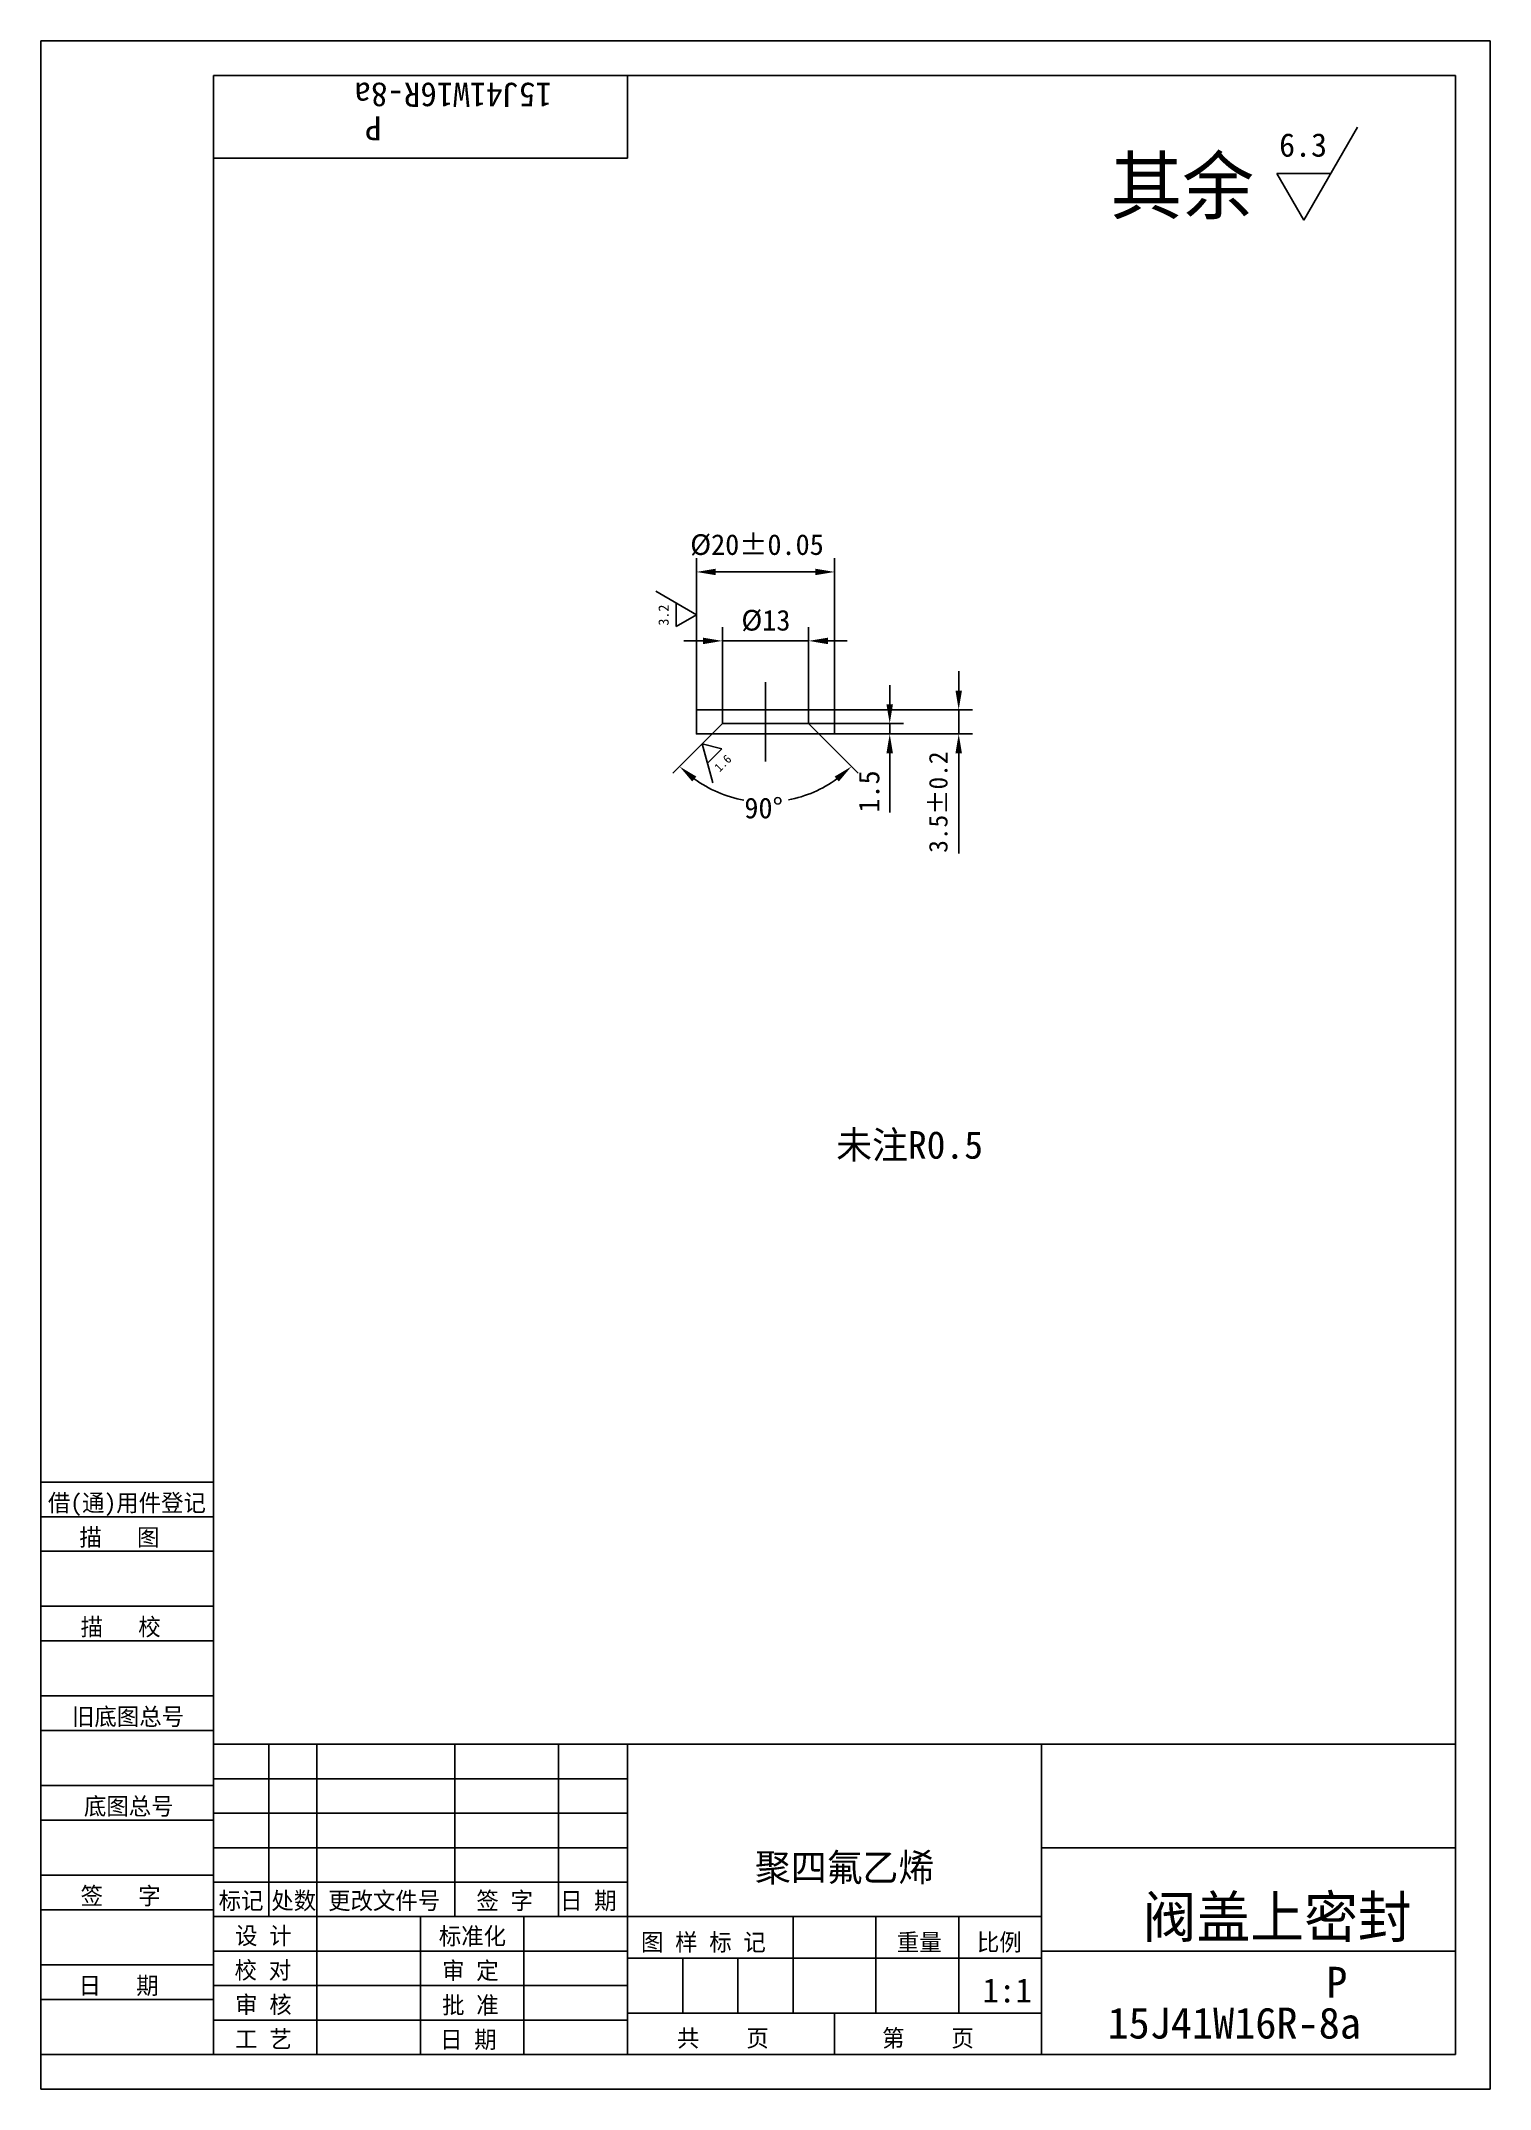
# Model space of a CAD drawing. Header units: metres. Extents: x 0 to 210, y 0 to 297.
import ezdxf

# ---------------------------------------------------------------- set-up
doc = ezdxf.new("R2010")
doc.units = ezdxf.units.M
for name, color, linetype in [('C', 6, 'Continuous'), ('D', 1, 'Continuous'), ('FL', 5, 'Continuous'), ('T', 7, 'Continuous'), ('TL', 4, 'Continuous')]:
    doc.layers.add(name, color=color, linetype=linetype)

# ---------------------------------------------------------------- blocks, each defined once
blk = doc.blocks.new('TUKUN4')
at = {"layer": 'FL'}
for p, q in [((0, 297), (0, 0)), ((210, 297), (0, 297)), ((210, 0), (210, 297)), ((0, 78), (25, 78)), ((0, 70), (25, 70)), ((0, 65), (25, 65)), ((0, 57), (25, 57)), ((0, 52), (25, 52)), ((33, 25), (33, 50)), ((40, 5), (40, 50)), ((60, 25), (60, 50)), ((75, 25), (75, 50)), ((25, 45), (85, 45)), ((0, 44), (25, 44)), ((0, 39), (25, 39)), ((25, 40), (85, 40)), ((25, 35), (85, 35)), ((0, 31), (25, 31)), ((25, 30), (85, 30)), ((0, 26), (25, 26)), ((70, 5), (70, 25)), ((0, 18), (25, 18)), ((25, 20), (85, 20)), ((25, 15), (85, 15)), ((0, 13), (25, 13)), ((25, 10), (85, 10)), ((0, 0), (210, 0))]:
    blk.add_line(p, q, dxfattribs=at)
at = {"layer": 'TL'}
for p, q in [((25, 5), (25, 292)), ((205, 292), (25, 292)), ((85, 292), (85, 280)), ((205, 5), (205, 292)), ((85, 280), (25, 280)), ((0, 88), (25, 88)), ((0, 83), (25, 83)), ((205, 50), (25, 50)), ((85, 5), (85, 50)), ((145, 5), (145, 50)), ((205, 35), (145, 35)), ((145, 25), (25, 25)), ((55, 5), (55, 25)), ((109, 11), (109, 25)), ((121, 11), (121, 25)), ((133, 11), (133, 25)), ((85, 19), (145, 19)), ((93, 11), (93, 19)), ((101, 11), (101, 19)), ((205, 20), (145, 20)), ((145, 11), (85, 11)), ((115, 5), (115, 11)), ((0, 5), (205, 5))]:
    blk.add_line(p, q, dxfattribs=at)
at = {"layer": 'T'}
for s, p in [('借(通)用件登记', (1, 83.76)), ('描   图', (5.56, 78.76)), ('描   校', (5.74, 65.76)), ('旧底图总号', (4.49, 52.76)), ('底图总号', (6.22, 39.76)), ('签   字', (5.74, 26.76)), ('标记', (25.75, 26.07)), ('处数', (33.38, 26.07)), ('更改文件号', (41.61, 26.07)), ('签 字', (63.1, 26.07)), ('日 期', (75.23, 26.07)), ('设 计', (28.14, 20.99)), ('标准化', (57.65, 20.93)), ('图 样 标 记', (86.95, 20.04)), ('重量', (124.03, 20.04)), ('比例', (135.64, 20.04)), ('校 对', (28.05, 15.99)), ('审 定', (58.13, 15.93)), ('日   期', (5.45, 13.76)), ('审 核', (28.14, 10.99)), ('批 准', (58.13, 10.93)), ('共    页', (92.18, 6.13)), ('第    页', (121.9, 6.13)), ('工 艺', (28.14, 5.99)), ('日 期', (57.84, 5.93))]:
    blk.add_text(s, height=2.5, dxfattribs=at).set_placement(p)

msp = doc.modelspace()

# ---------------------------------------------------------------- linework, layer by layer
at = {"layer": 'C'}
msp.add_lwpolyline([(105, 204), (105, 192.5)], dxfattribs=at)
at = {"layer": 'D'}
for p, q in [((190.81, 284.52), (183, 271)), ((183, 271), (179.1, 277.76)), ((179.1, 277.76), (186.9, 277.76)), ((95, 200), (95, 222)), ((97.8, 220), (112.2, 220)), ((115, 200), (115, 222)), ((89.09, 217.2), (95, 213.78)), ((92.04, 212.07), (92.04, 215.49)), ((95, 213.78), (92.04, 212.07)), ((98.75, 200), (98.75, 212)), ((111.25, 200), (111.25, 212)), ((95.95, 210), (93.15, 210)), ((98.75, 210), (111.25, 210)), ((114.05, 210), (116.85, 210)), ((133, 202.8), (133, 205.6)), ((123, 200.8), (123, 203.6)), ((115, 200), (135, 200)), ((133, 200), (133, 196.5)), ((111.25, 198), (125, 198)), ((115, 196.5), (135, 196.5)), ((115, 196.5), (125, 196.5)), ((123, 198), (123, 196.5)), ((95.84, 195.09), (98.66, 194.33)), ((97.35, 189.43), (95.84, 195.09)), ((98.66, 194.33), (96.59, 192.26)), ((123, 193.7), (123, 190.9)), ((133, 193.7), (133, 190.9)), ((123, 190.9), (123, 185.1)), ((133, 190.9), (133, 184.52)), ((133, 184.52), (133, 179.19))]:
    msp.add_line(p, q, dxfattribs=at)
for points in [[(97.25, 196.5), (91.59, 190.84)], [(112.75, 196.5), (118.41, 190.84)]]:
    msp.add_lwpolyline(points, dxfattribs=at)
for start, end in [(234.11, 259.71), (280.85, 305.89)]:
    msp.add_arc((105, 204.25), 17.62, start, end, dxfattribs=at)
for points in [[(97.8, 220.47), (97.8, 219.53), (95, 220)], [(112.2, 220.47), (112.2, 219.53), (115, 220)], [(95.95, 210.47), (95.95, 209.53), (98.75, 210)], [(114.05, 210.47), (114.05, 209.53), (111.25, 210)], [(132.53, 202.8), (133.47, 202.8), (133, 200)], [(122.53, 200.8), (123.47, 200.8), (123, 198)], [(122.53, 193.7), (123.47, 193.7), (123, 196.5)], [(132.53, 193.7), (133.47, 193.7), (133, 196.5)], [(94.37, 189.62), (94.98, 190.33), (92.54, 191.79)], [(115.02, 190.33), (115.63, 189.62), (117.46, 191.79)]]:
    msp.add_solid(points, dxfattribs=at)
at = {"layer": 'TL'}
for points in [[(97.25, 196.5), (95, 196.5), (95, 200), (98.75, 200), (98.75, 198), (97.25, 196.5)], [(98.75, 200), (111.25, 200)], [(111.25, 200), (111.25, 198), (112.75, 196.5), (115, 196.5), (115, 200), (111.25, 200)], [(97.25, 196.5), (112.75, 196.5)], [(98.75, 198), (111.25, 198)]]:
    msp.add_lwpolyline(points, dxfattribs=at)

# ---------------------------------------------------------------- block references
at = {"layer": 'D'}
msp.add_blockref('TUKUN4', (0, 0), dxfattribs=at)

# ---------------------------------------------------------------- texts
for s, height, rotation, p in [('15J41W16R-8a', 3.5, 180, (74.03, 290.94)), ('P', 3.5, 180, (49.36, 286.09)), ('3.2', 1.49, 90, (90.97, 212.22)), ('1.6', 1.27, 45, (98.35, 190.9)), ('3.5%%p0.2', 2.7, 90, (131.38, 179.27)), ('1.5', 3, 90, (121.5, 185.1))]:
    msp.add_text(s, height=height, rotation=rotation, dxfattribs=at).set_placement(p)
for s, height, p in [('6.3', 3.4, (179.44, 280.22)), ('其余', 8, (155, 272)), ('%%C20%%p0.05', 3, (94.09, 222.47)), ('%%C13', 3, (101.5, 211.5)), ('90%%d', 3, (101.94, 184.27)), ('未注R0.5', 4, (115.24, 134.91)), ('聚四氟乙烯', 4, (103.45, 30.14)), ('阀盖上密封', 6, (159.65, 21.96)), ('1:1', 3.5, (136.45, 12.55)), ('P', 4.5, (186.26, 13.23)), ('15J41W16R-8a', 4.5, (154.56, 7.32))]:
    msp.add_text(s, height=height, dxfattribs=at).set_placement(p)

doc.saveas('drawing.dxf')
